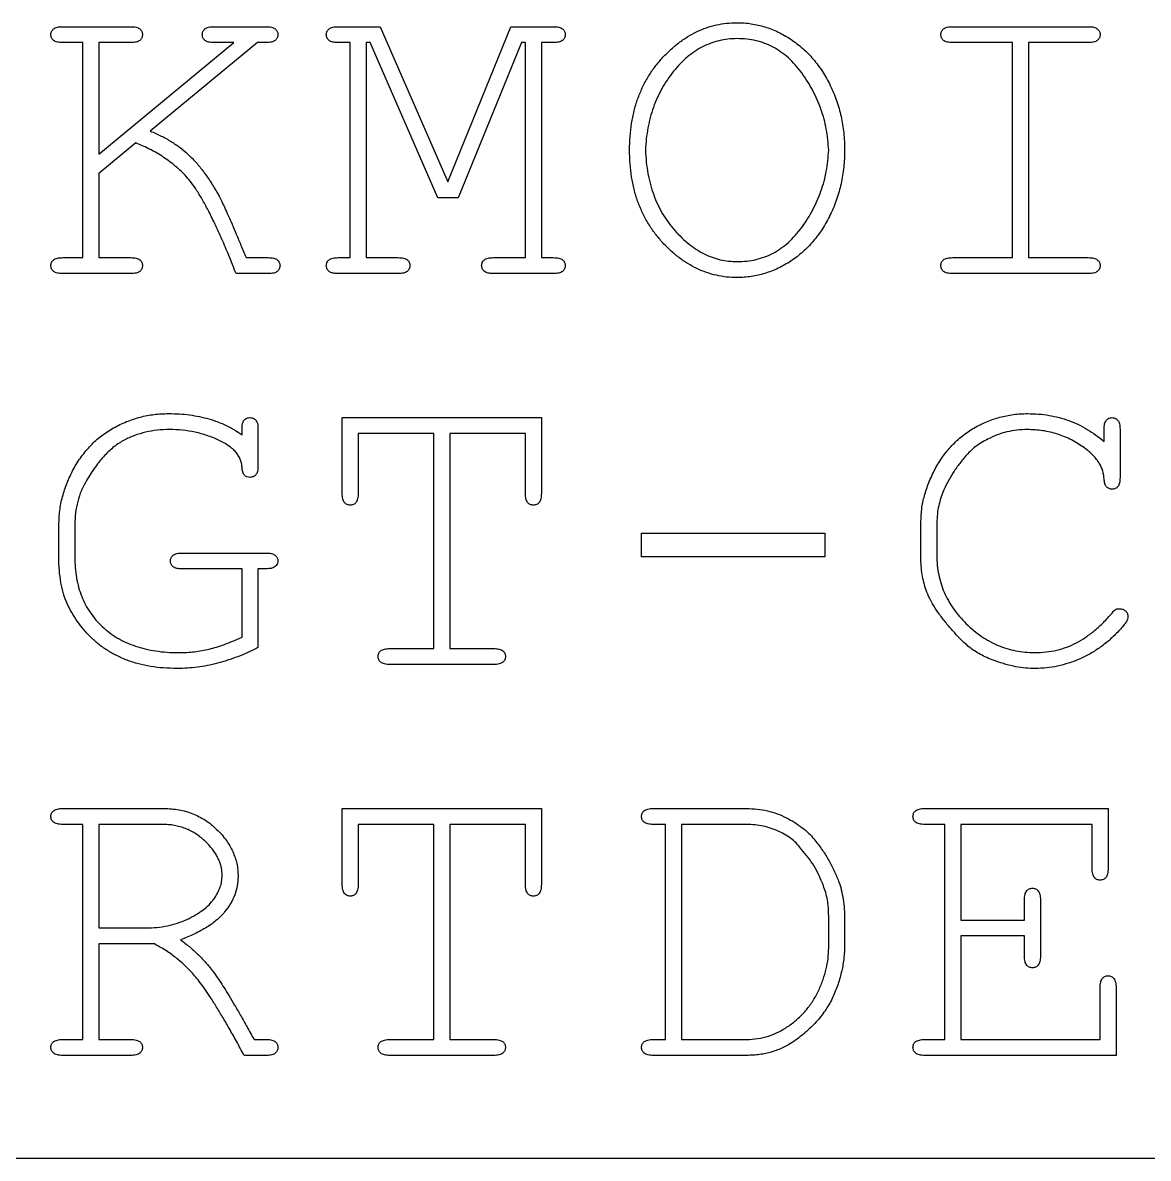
# Model space of a CAD drawing. Header units: millimetres. Extents: x -1 to 183, y -1 to 134.
# Drawn here: x 84.4 to 139.1, y -1 to 54.2 of the extents above; entities that cross this region are included whole.
import ezdxf

# ---------------------------------------------------------------- set-up
doc = ezdxf.new("R2010")
doc.units = ezdxf.units.MM

msp = doc.modelspace()

# ---------------------------------------------------------------- linework, layer by layer
at = {"color": 7, "linetype": 'Continuous', "lineweight": 25}
for p, q in [((86.335, 54), (89.626, 54)), ((93.69, 54), (96.206, 54)), ((99.719, 54), (101.755, 54)), ((101.755, 54), (105.042, 46.455)), ((105.042, 46.455), (108.111, 54)), ((108.111, 54), (110.171, 54)), ((129.584, 54), (136.165, 54)), ((87.303, 53.226), (86.335, 53.226)), ((87.303, 42.774), (87.303, 53.226)), ((88.077, 47.809), (94.64, 53.226)), ((88.077, 53.226), (88.077, 47.809)), ((89.626, 53.226), (88.077, 53.226)), ((95.798, 53.226), (90.584, 48.925)), ((94.64, 53.226), (93.69, 53.226)), ((96.206, 53.226), (95.798, 53.226)), ((100.3, 53.226), (99.719, 53.226)), ((100.3, 42.774), (100.3, 53.226)), ((101.074, 53.226), (101.074, 42.774)), ((101.268, 53.226), (101.074, 53.226)), ((104.558, 45.677), (101.268, 53.226)), ((108.623, 53.226), (105.55, 45.677)), ((108.816, 53.226), (108.623, 53.226)), ((108.816, 42.774), (108.816, 53.226)), ((109.59, 53.226), (109.59, 42.774)), ((110.171, 53.226), (109.59, 53.226)), ((132.487, 53.226), (129.584, 53.226)), ((132.487, 42.774), (132.487, 53.226)), ((133.261, 53.226), (133.261, 42.774)), ((136.165, 53.226), (133.261, 53.226)), ((89.886, 48.348), (88.077, 46.857)), ((88.077, 46.857), (88.077, 42.774)), ((105.55, 45.677), (104.558, 45.677)), ((86.335, 42.774), (87.303, 42.774)), ((88.077, 42.774), (89.626, 42.774)), ((95.239, 42.774), (96.309, 42.774)), ((99.719, 42.774), (100.3, 42.774)), ((101.074, 42.774), (102.623, 42.774)), ((107.268, 42.774), (108.816, 42.774)), ((109.59, 42.774), (110.171, 42.774)), ((129.584, 42.774), (132.487, 42.774)), ((133.261, 42.774), (136.165, 42.774)), ((89.626, 42), (86.335, 42)), ((96.309, 42), (94.755, 42)), ((102.623, 42), (99.719, 42)), ((110.171, 42), (107.268, 42)), ((136.165, 42), (129.584, 42)), ((99.913, 35), (109.59, 35)), ((99.913, 31.323), (99.913, 35)), ((109.59, 35), (109.59, 31.323)), ((95.819, 34.462), (95.819, 32.635)), ((100.687, 34.226), (100.687, 31.323)), ((104.365, 34.226), (100.687, 34.226)), ((104.365, 23.774), (104.365, 34.226)), ((105.139, 34.226), (105.139, 23.774)), ((108.816, 34.226), (105.139, 34.226)), ((108.816, 31.323), (108.816, 34.226)), ((136.939, 33.836), (136.939, 34.434)), ((137.713, 34.437), (137.713, 32.091)), ((128.035, 28.214), (128.035, 29.938)), ((86.142, 28.235), (86.142, 29.786)), ((86.916, 29.786), (86.916, 28.226)), ((114.458, 29.387), (123.361, 29.387)), ((114.458, 28.226), (114.458, 29.387)), ((123.361, 29.387), (123.361, 28.226)), ((128.81, 29.774), (128.81, 28.286)), ((92.142, 28.419), (96.206, 28.419)), ((123.361, 28.226), (114.458, 28.226)), ((95.045, 27.645), (92.142, 27.645)), ((95.045, 24.328), (95.045, 27.645)), ((95.819, 27.645), (95.819, 23.82)), ((102.235, 23.774), (104.365, 23.774)), ((105.139, 23.774), (107.268, 23.774)), ((107.268, 23), (102.235, 23)), ((86.335, 16), (91.253, 16)), ((99.913, 16), (109.59, 16)), ((99.913, 12.323), (99.913, 16)), ((109.59, 16), (109.59, 12.323)), ((115.039, 16), (119.563, 16)), ((128.229, 16), (137.132, 16)), ((137.132, 16), (137.132, 13.097)), ((87.303, 15.226), (86.335, 15.226)), ((87.303, 4.774), (87.303, 15.226)), ((88.077, 15.226), (88.077, 10.194)), ((91.171, 15.226), (88.077, 15.226)), ((100.687, 15.226), (100.687, 12.323)), ((104.365, 15.226), (100.687, 15.226)), ((104.365, 4.774), (104.365, 15.226)), ((105.139, 15.226), (105.139, 4.774)), ((108.816, 15.226), (105.139, 15.226)), ((108.816, 12.323), (108.816, 15.226)), ((115.619, 15.226), (115.039, 15.226)), ((115.619, 4.774), (115.619, 15.226)), ((119.563, 15.226), (116.394, 15.226)), ((116.394, 15.226), (116.394, 4.774)), ((129.197, 15.226), (128.229, 15.226)), ((129.197, 4.774), (129.197, 15.226)), ((129.971, 15.226), (129.971, 10.581)), ((136.358, 15.226), (129.971, 15.226)), ((136.358, 13.097), (136.358, 15.226)), ((133.068, 10.581), (133.068, 11.548)), ((133.842, 11.548), (133.842, 8.839)), ((123.555, 9.208), (123.555, 10.792)), ((124.329, 10.596), (124.329, 9.404)), ((129.971, 10.581), (133.068, 10.581)), ((88.077, 10.194), (90.37, 10.194)), ((88.077, 9.419), (88.077, 4.774)), ((90.787, 9.419), (88.077, 9.419)), ((129.971, 9.806), (129.971, 4.774)), ((133.068, 9.806), (129.971, 9.806)), ((133.068, 8.839), (133.068, 9.806)), ((136.745, 4.774), (136.745, 7.29)), ((137.519, 7.29), (137.519, 4)), ((86.335, 4.774), (87.303, 4.774)), ((88.077, 4.774), (89.626, 4.774)), ((95.626, 4.774), (96.246, 4.774)), ((102.235, 4.774), (104.365, 4.774)), ((105.139, 4.774), (107.268, 4.774)), ((115.039, 4.774), (115.619, 4.774)), ((116.394, 4.774), (119.563, 4.774)), ((128.229, 4.774), (129.197, 4.774)), ((129.971, 4.774), (136.745, 4.774)), ((89.626, 4), (86.335, 4)), ((96.24, 4), (95.148, 4)), ((107.268, 4), (102.235, 4)), ((119.563, 4), (115.039, 4)), ((137.519, 4), (128.229, 4)), ((-1, -1), (183, -1))]:
    msp.add_line(p, q, dxfattribs=at)
for points, knots in [([(113.877, 48), (113.881, 48.222), (113.889, 48.657), (113.969, 49.294), (114.087, 49.902), (114.259, 50.479), (114.486, 51.022), (114.755, 51.538), (115.077, 52.02), (115.444, 52.464), (115.844, 52.866), (116.261, 53.223), (116.697, 53.521), (117.147, 53.768), (117.616, 53.957), (118.097, 54.093), (118.595, 54.178), (118.933, 54.188), (119.103, 54.194)], [0, 0, 0, 0, 0.073899, 0.14489, 0.213356, 0.279944, 0.344963, 0.409079, 0.473226, 0.53761, 0.600987, 0.661719, 0.719912, 0.776842, 0.832258, 0.887728, 0.943189, 1, 1, 1, 1]), ([(119.103, 54.194), (119.219, 54.192), (119.449, 54.188), (119.791, 54.146), (120.126, 54.083), (120.457, 53.995), (120.782, 53.883), (121.1, 53.742), (121.415, 53.58), (121.719, 53.388), (122.014, 53.179), (122.294, 52.947), (122.557, 52.695), (122.807, 52.425), (123.038, 52.133), (123.254, 51.822), (123.455, 51.492), (123.634, 51.143), (123.798, 50.781), (123.939, 50.408), (124.062, 50.027), (124.156, 49.636), (124.237, 49.239), (124.291, 48.833), (124.321, 48.419), (124.326, 48.14), (124.329, 48)], [0, 0, 0, 0, 0.038635, 0.076492, 0.114422, 0.152292, 0.190305, 0.228794, 0.268138, 0.308106, 0.348541, 0.388607, 0.428979, 0.469611, 0.511192, 0.552919, 0.595702, 0.639551, 0.683733, 0.727943, 0.772329, 0.816954, 0.861795, 0.90719, 0.953311, 1, 1, 1, 1]), ([(85.755, 53.613), (85.761, 53.667), (85.773, 53.775), (85.866, 53.887), (85.97, 53.945), (86.074, 53.976), (86.197, 53.998), (86.287, 53.999), (86.335, 54)], [0, 0, 0, 0, 0.2042822, 0.4065661, 0.5219336, 0.6592799, 0.8153543, 1, 1, 1, 1]), ([(86.335, 53.226), (86.287, 53.226), (86.197, 53.227), (86.074, 53.25), (85.97, 53.281), (85.866, 53.339), (85.773, 53.451), (85.761, 53.559), (85.755, 53.613)], [0, 0, 0, 0, 0.184646, 0.34072, 0.478066, 0.593434, 0.795718, 1, 1, 1, 1]), ([(89.626, 54), (89.674, 53.999), (89.765, 53.998), (89.889, 53.977), (89.992, 53.944), (90.096, 53.887), (90.188, 53.775), (90.2, 53.667), (90.206, 53.613)], [0, 0, 0, 0, 0.1846207, 0.3444607, 0.4781372, 0.5934891, 0.7957455, 1, 1, 1, 1]), ([(90.206, 53.613), (90.2, 53.559), (90.188, 53.451), (90.096, 53.339), (89.992, 53.281), (89.889, 53.249), (89.765, 53.228), (89.674, 53.227), (89.626, 53.226)], [0, 0, 0, 0, 0.204255, 0.406511, 0.521863, 0.655539, 0.815379, 1, 1, 1, 1]), ([(93.11, 53.613), (93.116, 53.667), (93.128, 53.775), (93.221, 53.887), (93.324, 53.944), (93.427, 53.977), (93.551, 53.998), (93.642, 53.999), (93.69, 54)], [0, 0, 0, 0, 0.204255, 0.406511, 0.521863, 0.655539, 0.815379, 1, 1, 1, 1]), ([(93.69, 53.226), (93.642, 53.227), (93.551, 53.228), (93.427, 53.249), (93.324, 53.281), (93.221, 53.339), (93.128, 53.451), (93.116, 53.559), (93.11, 53.613)], [0, 0, 0, 0, 0.1846207, 0.3444607, 0.4781372, 0.5934891, 0.7957455, 1, 1, 1, 1]), ([(96.206, 54), (96.255, 53.999), (96.344, 53.998), (96.467, 53.977), (96.569, 53.945), (96.673, 53.886), (96.77, 53.776), (96.781, 53.667), (96.787, 53.613)], [0, 0, 0, 0, 0.184871, 0.341136, 0.474994, 0.590503, 0.795468, 1, 1, 1, 1]), ([(96.787, 53.613), (96.781, 53.559), (96.77, 53.45), (96.673, 53.34), (96.569, 53.281), (96.467, 53.249), (96.344, 53.228), (96.255, 53.226), (96.206, 53.226)], [0, 0, 0, 0, 0.204532, 0.409497, 0.525006, 0.658864, 0.815129, 1, 1, 1, 1]), ([(99.139, 53.613), (99.145, 53.667), (99.157, 53.775), (99.25, 53.887), (99.354, 53.945), (99.458, 53.976), (99.581, 53.998), (99.671, 53.999), (99.719, 54)], [0, 0, 0, 0, 0.204282, 0.406566, 0.521934, 0.65928, 0.815354, 1, 1, 1, 1]), ([(99.719, 53.226), (99.671, 53.226), (99.581, 53.227), (99.458, 53.25), (99.354, 53.281), (99.25, 53.339), (99.157, 53.451), (99.145, 53.559), (99.139, 53.613)], [0, 0, 0, 0, 0.184646, 0.34072, 0.478066, 0.593434, 0.795718, 1, 1, 1, 1]), ([(110.171, 54), (110.219, 53.999), (110.31, 53.998), (110.434, 53.977), (110.537, 53.944), (110.641, 53.887), (110.734, 53.775), (110.746, 53.667), (110.752, 53.613)], [0, 0, 0, 0, 0.1846207, 0.3444607, 0.4781372, 0.5934891, 0.7957455, 1, 1, 1, 1]), ([(110.752, 53.613), (110.746, 53.559), (110.734, 53.451), (110.641, 53.339), (110.537, 53.281), (110.434, 53.249), (110.31, 53.228), (110.219, 53.227), (110.171, 53.226)], [0, 0, 0, 0, 0.204255, 0.406511, 0.521863, 0.655539, 0.815379, 1, 1, 1, 1]), ([(129.003, 53.613), (129.009, 53.667), (129.021, 53.775), (129.114, 53.887), (129.219, 53.945), (129.322, 53.976), (129.446, 53.998), (129.535, 53.999), (129.584, 54)], [0, 0, 0, 0, 0.204282, 0.406566, 0.521934, 0.65928, 0.815354, 1, 1, 1, 1]), ([(129.584, 53.226), (129.535, 53.226), (129.446, 53.227), (129.322, 53.25), (129.219, 53.281), (129.114, 53.339), (129.021, 53.451), (129.009, 53.559), (129.003, 53.613)], [0, 0, 0, 0, 0.184646, 0.34072, 0.478066, 0.593434, 0.795718, 1, 1, 1, 1]), ([(136.165, 54), (136.213, 53.999), (136.303, 53.998), (136.425, 53.977), (136.527, 53.945), (136.631, 53.886), (136.728, 53.776), (136.739, 53.667), (136.745, 53.613)], [0, 0, 0, 0, 0.1848712, 0.3411362, 0.4749942, 0.5905026, 0.7954683, 1, 1, 1, 1]), ([(136.745, 53.613), (136.739, 53.559), (136.728, 53.45), (136.631, 53.34), (136.527, 53.281), (136.425, 53.249), (136.303, 53.228), (136.213, 53.226), (136.165, 53.226)], [0, 0, 0, 0, 0.204532, 0.409497, 0.525006, 0.658864, 0.815129, 1, 1, 1, 1]), ([(119.103, 53.419), (118.955, 53.415), (118.662, 53.407), (118.232, 53.328), (117.82, 53.203), (117.421, 53.031), (117.042, 52.804), (116.679, 52.529), (116.334, 52.203), (116.008, 51.833), (115.709, 51.429), (115.444, 51), (115.216, 50.552), (115.029, 50.08), (114.877, 49.589), (114.763, 49.077), (114.682, 48.546), (114.662, 48.184), (114.652, 48)], [0, 0, 0, 0, 0.057547, 0.113523, 0.168674, 0.224519, 0.281302, 0.339624, 0.400741, 0.464984, 0.530656, 0.59542, 0.660277, 0.725533, 0.791806, 0.859517, 0.928675, 1, 1, 1, 1]), ([(123.555, 48), (123.543, 48.173), (123.52, 48.514), (123.442, 49.018), (123.336, 49.51), (123.186, 49.988), (123.004, 50.452), (122.788, 50.902), (122.536, 51.338), (122.253, 51.757), (121.942, 52.145), (121.607, 52.488), (121.243, 52.773), (120.861, 53.014), (120.451, 53.195), (120.022, 53.327), (119.57, 53.403), (119.261, 53.414), (119.103, 53.419)], [0, 0, 0, 0, 0.067059, 0.132672, 0.197534, 0.26219, 0.326424, 0.390582, 0.455545, 0.521672, 0.586437, 0.648069, 0.70734, 0.76526, 0.822645, 0.880261, 0.938926, 1, 1, 1, 1]), ([(90.584, 48.925), (90.762, 48.849), (91.108, 48.7), (91.592, 48.431), (92.029, 48.135), (92.426, 47.804), (92.795, 47.427), (93.15, 46.993), (93.497, 46.497), (93.712, 46.137), (93.823, 45.95)], [0, 0, 0, 0, 0.129201, 0.251486, 0.368695, 0.480957, 0.596108, 0.719917, 0.854701, 1, 1, 1, 1]), ([(94.755, 42), (94.639, 42.292), (94.417, 42.852), (94.08, 43.645), (93.755, 44.358), (93.45, 44.99), (93.154, 45.539), (92.872, 46.006), (92.611, 46.397), (92.27, 46.801), (91.821, 47.223), (91.237, 47.665), (90.589, 48.046), (90.123, 48.246), (89.886, 48.348)], [0, 0, 0, 0, 0.113616, 0.217908, 0.312115, 0.396964, 0.472059, 0.537695, 0.594367, 0.642015, 0.728721, 0.816503, 0.906608, 1, 1, 1, 1]), ([(119.103, 41.806), (118.933, 41.811), (118.595, 41.821), (118.097, 41.907), (117.615, 42.042), (117.149, 42.237), (116.695, 42.477), (116.263, 42.781), (115.842, 43.134), (115.445, 43.539), (115.077, 43.986), (114.754, 44.468), (114.486, 44.984), (114.26, 45.526), (114.087, 46.102), (113.969, 46.708), (113.889, 47.344), (113.881, 47.778), (113.877, 48)], [0, 0, 0, 0, 0.056823, 0.112297, 0.167778, 0.223333, 0.280115, 0.338512, 0.399041, 0.462669, 0.527327, 0.591488, 0.655618, 0.720651, 0.786932, 0.855412, 0.926085, 1, 1, 1, 1]), ([(114.652, 48), (114.661, 47.805), (114.68, 47.423), (114.766, 46.865), (114.881, 46.333), (115.043, 45.83), (115.238, 45.354), (115.476, 44.905), (115.756, 44.485), (116.067, 44.093), (116.408, 43.744), (116.758, 43.431), (117.123, 43.171), (117.496, 42.953), (117.883, 42.785), (118.281, 42.667), (118.689, 42.595), (118.965, 42.586), (119.103, 42.581)], [0, 0, 0, 0, 0.0756348, 0.1483501, 0.2184544, 0.2865891, 0.3530299, 0.4180978, 0.4832737, 0.5483686, 0.611969, 0.6723662, 0.730092, 0.7856229, 0.8397371, 0.8931804, 0.9463412, 1, 1, 1, 1]), ([(119.103, 42.581), (119.261, 42.586), (119.57, 42.597), (120.022, 42.673), (120.452, 42.805), (120.86, 42.987), (121.244, 43.223), (121.607, 43.509), (121.941, 43.851), (122.254, 44.237), (122.536, 44.656), (122.788, 45.092), (123.005, 45.543), (123.184, 46.008), (123.337, 46.485), (123.442, 46.979), (123.52, 47.485), (123.543, 47.827), (123.555, 48)], [0, 0, 0, 0, 0.0610588, 0.1197095, 0.1773108, 0.234681, 0.2923816, 0.3516383, 0.4132548, 0.4776994, 0.5438106, 0.6087567, 0.6728986, 0.7374805, 0.8017471, 0.8669748, 0.9329577, 1, 1, 1, 1]), ([(124.329, 48), (124.326, 47.861), (124.32, 47.584), (124.291, 47.172), (124.236, 46.767), (124.162, 46.37), (124.059, 45.983), (123.944, 45.6), (123.799, 45.228), (123.638, 44.864), (123.456, 44.514), (123.261, 44.18), (123.046, 43.868), (122.811, 43.577), (122.564, 43.304), (122.299, 43.052), (122.018, 42.819), (121.723, 42.607), (121.415, 42.422), (121.102, 42.256), (120.783, 42.117), (120.456, 42.007), (120.127, 41.912), (119.79, 41.856), (119.449, 41.812), (119.219, 41.808), (119.103, 41.806)], [0, 0, 0, 0, 0.046343, 0.0921185, 0.1375034, 0.1822708, 0.2266426, 0.2709178, 0.3151178, 0.3595961, 0.4034352, 0.4463246, 0.4883179, 0.5296281, 0.5704982, 0.6108606, 0.6513902, 0.6918168, 0.731885, 0.7709234, 0.8097113, 0.8477156, 0.885665, 0.9235253, 0.9613737, 1, 1, 1, 1]), ([(93.823, 45.95), (93.859, 45.885), (93.94, 45.739), (94.067, 45.486), (94.213, 45.177), (94.38, 44.808), (94.567, 44.383), (94.773, 43.898), (94.998, 43.355), (95.156, 42.974), (95.239, 42.774)], [0, 0, 0, 0, 0.063423, 0.144303, 0.243475, 0.359039, 0.492963, 0.64412, 0.813666, 1, 1, 1, 1]), ([(85.755, 42.387), (85.761, 42.441), (85.773, 42.549), (85.866, 42.661), (85.97, 42.719), (86.074, 42.75), (86.197, 42.773), (86.287, 42.774), (86.335, 42.774)], [0, 0, 0, 0, 0.2042822, 0.4065661, 0.5219336, 0.6592799, 0.8153543, 1, 1, 1, 1]), ([(89.626, 42.774), (89.674, 42.773), (89.765, 42.772), (89.889, 42.751), (89.992, 42.719), (90.096, 42.661), (90.188, 42.549), (90.2, 42.441), (90.206, 42.387)], [0, 0, 0, 0, 0.1846207, 0.3444607, 0.4781372, 0.5934891, 0.7957455, 1, 1, 1, 1]), ([(96.309, 42.774), (96.359, 42.774), (96.45, 42.772), (96.575, 42.751), (96.678, 42.72), (96.779, 42.659), (96.872, 42.549), (96.884, 42.441), (96.89, 42.387)], [0, 0, 0, 0, 0.188361, 0.348117, 0.481723, 0.593703, 0.795853, 1, 1, 1, 1]), ([(99.139, 42.387), (99.145, 42.441), (99.157, 42.549), (99.25, 42.661), (99.354, 42.719), (99.458, 42.75), (99.581, 42.773), (99.671, 42.774), (99.719, 42.774)], [0, 0, 0, 0, 0.204282, 0.406566, 0.521934, 0.65928, 0.815354, 1, 1, 1, 1]), ([(102.623, 42.774), (102.671, 42.774), (102.761, 42.772), (102.884, 42.751), (102.986, 42.719), (103.09, 42.66), (103.186, 42.55), (103.197, 42.441), (103.203, 42.387)], [0, 0, 0, 0, 0.184871, 0.341136, 0.474994, 0.590503, 0.795468, 1, 1, 1, 1]), ([(106.687, 42.387), (106.693, 42.441), (106.705, 42.549), (106.798, 42.661), (106.902, 42.719), (107.005, 42.751), (107.129, 42.772), (107.219, 42.773), (107.268, 42.774)], [0, 0, 0, 0, 0.2042545, 0.4065109, 0.5218628, 0.6555393, 0.8153793, 1, 1, 1, 1]), ([(110.171, 42.774), (110.219, 42.773), (110.31, 42.772), (110.434, 42.751), (110.537, 42.719), (110.641, 42.661), (110.734, 42.549), (110.746, 42.441), (110.752, 42.387)], [0, 0, 0, 0, 0.1846207, 0.3444607, 0.4781372, 0.5934891, 0.7957455, 1, 1, 1, 1]), ([(129.003, 42.387), (129.009, 42.441), (129.021, 42.549), (129.114, 42.661), (129.219, 42.719), (129.322, 42.75), (129.446, 42.773), (129.535, 42.774), (129.584, 42.774)], [0, 0, 0, 0, 0.204282, 0.406566, 0.521934, 0.65928, 0.815354, 1, 1, 1, 1]), ([(136.165, 42.774), (136.213, 42.774), (136.303, 42.772), (136.425, 42.751), (136.527, 42.719), (136.631, 42.66), (136.728, 42.55), (136.739, 42.441), (136.745, 42.387)], [0, 0, 0, 0, 0.1848712, 0.3411362, 0.4749942, 0.5905026, 0.7954683, 1, 1, 1, 1]), ([(86.335, 42), (86.287, 42.001), (86.197, 42.001), (86.074, 42.024), (85.969, 42.054), (85.866, 42.118), (85.775, 42.229), (85.761, 42.335), (85.755, 42.387)], [0, 0, 0, 0, 0.185116, 0.341587, 0.479283, 0.596917, 0.802731, 1, 1, 1, 1]), ([(90.206, 42.387), (90.2, 42.335), (90.187, 42.229), (90.095, 42.118), (89.993, 42.055), (89.889, 42.023), (89.765, 42.002), (89.674, 42.001), (89.626, 42)], [0, 0, 0, 0, 0.197242, 0.403028, 0.520646, 0.654663, 0.81491, 1, 1, 1, 1]), ([(96.89, 42.387), (96.883, 42.335), (96.87, 42.229), (96.779, 42.119), (96.679, 42.054), (96.575, 42.023), (96.45, 42.002), (96.359, 42.001), (96.309, 42)], [0, 0, 0, 0, 0.1971265, 0.4027924, 0.51708, 0.6510181, 0.8111709, 1, 1, 1, 1]), ([(99.719, 42), (99.671, 42.001), (99.581, 42.001), (99.458, 42.024), (99.353, 42.054), (99.25, 42.118), (99.158, 42.229), (99.145, 42.335), (99.139, 42.387)], [0, 0, 0, 0, 0.185116, 0.341587, 0.479283, 0.596917, 0.802731, 1, 1, 1, 1]), ([(103.203, 42.387), (103.197, 42.335), (103.184, 42.228), (103.089, 42.118), (102.986, 42.055), (102.883, 42.024), (102.761, 42.002), (102.671, 42.001), (102.623, 42)], [0, 0, 0, 0, 0.197517, 0.405997, 0.523779, 0.657983, 0.814651, 1, 1, 1, 1]), ([(107.268, 42), (107.22, 42.001), (107.132, 42.002), (107.009, 42.024), (106.905, 42.054), (106.801, 42.118), (106.706, 42.228), (106.693, 42.335), (106.687, 42.387)], [0, 0, 0, 0, 0.181528, 0.338227, 0.476122, 0.593926, 0.802445, 1, 1, 1, 1]), ([(110.752, 42.387), (110.745, 42.335), (110.732, 42.229), (110.64, 42.118), (110.538, 42.055), (110.434, 42.023), (110.31, 42.002), (110.219, 42.001), (110.171, 42)], [0, 0, 0, 0, 0.197242, 0.403028, 0.520646, 0.654663, 0.81491, 1, 1, 1, 1]), ([(129.584, 42), (129.535, 42.001), (129.446, 42.001), (129.322, 42.024), (129.218, 42.054), (129.114, 42.118), (129.023, 42.229), (129.01, 42.335), (129.003, 42.387)], [0, 0, 0, 0, 0.185116, 0.341587, 0.479283, 0.596917, 0.802731, 1, 1, 1, 1]), ([(136.745, 42.387), (136.739, 42.335), (136.726, 42.228), (136.631, 42.118), (136.528, 42.055), (136.425, 42.024), (136.303, 42.002), (136.213, 42.001), (136.165, 42)], [0, 0, 0, 0, 0.197517, 0.405997, 0.523779, 0.657983, 0.814651, 1, 1, 1, 1]), ([(86.142, 29.786), (86.151, 30.017), (86.169, 30.479), (86.308, 31.163), (86.53, 31.839), (86.79, 32.383), (87.032, 32.807), (87.234, 33.108), (87.458, 33.385), (87.689, 33.651), (87.941, 33.894), (88.211, 34.114), (88.496, 34.317), (88.795, 34.502), (89.107, 34.664), (89.426, 34.807), (89.755, 34.924), (90.087, 35.026), (90.427, 35.1), (90.773, 35.156), (91.127, 35.185), (91.366, 35.191), (91.486, 35.194)], [0, 0, 0, 0, 0.081644, 0.163562, 0.246725, 0.333199, 0.376898, 0.419612, 0.461576, 0.503089, 0.544279, 0.585409, 0.626655, 0.668205, 0.70976, 0.751191, 0.79222, 0.833255, 0.874259, 0.915498, 0.957456, 1, 1, 1, 1]), ([(91.486, 35.194), (91.658, 35.191), (91.997, 35.186), (92.494, 35.137), (92.971, 35.054), (93.428, 34.944), (93.864, 34.798), (94.278, 34.618), (94.677, 34.413), (94.923, 34.245), (95.045, 34.162)], [0, 0, 0, 0, 0.137362, 0.26967, 0.397583, 0.522414, 0.643531, 0.763301, 0.882186, 1, 1, 1, 1]), ([(95.045, 34.162), (95.046, 34.236), (95.047, 34.367), (95.052, 34.539), (95.061, 34.661), (95.073, 34.762), (95.117, 34.852), (95.199, 34.93), (95.303, 34.991), (95.385, 34.997), (95.426, 35)], [0, 0, 0, 0, 0.210423, 0.374812, 0.490426, 0.563398, 0.662658, 0.768636, 0.883421, 1, 1, 1, 1]), ([(95.426, 35), (95.479, 34.995), (95.586, 34.984), (95.697, 34.895), (95.76, 34.799), (95.798, 34.704), (95.817, 34.59), (95.819, 34.506), (95.819, 34.462)], [0, 0, 0, 0, 0.209044, 0.421429, 0.53745, 0.667415, 0.822835, 1, 1, 1, 1]), ([(128.035, 29.938), (128.044, 30.148), (128.06, 30.574), (128.199, 31.214), (128.415, 31.86), (128.665, 32.39), (128.901, 32.807), (129.099, 33.104), (129.31, 33.384), (129.541, 33.643), (129.783, 33.888), (130.045, 34.109), (130.323, 34.31), (130.613, 34.496), (130.916, 34.658), (131.225, 34.804), (131.544, 34.921), (131.865, 35.023), (132.195, 35.096), (132.53, 35.157), (132.873, 35.185), (133.103, 35.191), (133.219, 35.194)], [0, 0, 0, 0, 0.077003, 0.156179, 0.23876, 0.32601, 0.370679, 0.414116, 0.456816, 0.499208, 0.540997, 0.582664, 0.624702, 0.666715, 0.708693, 0.750666, 0.791693, 0.833052, 0.873999, 0.915595, 0.957497, 1, 1, 1, 1]), ([(133.219, 35.194), (133.397, 35.19), (133.746, 35.182), (134.26, 35.116), (134.755, 35.011), (135.232, 34.862), (135.691, 34.673), (136.127, 34.433), (136.548, 34.159), (136.808, 33.944), (136.939, 33.836)], [0, 0, 0, 0, 0.131547, 0.258734, 0.383243, 0.506075, 0.628269, 0.750578, 0.874032, 1, 1, 1, 1]), ([(136.939, 34.434), (136.939, 34.481), (136.941, 34.568), (136.962, 34.689), (136.994, 34.789), (137.053, 34.889), (137.164, 34.982), (137.272, 34.994), (137.326, 35)], [0, 0, 0, 0, 0.1802618, 0.3392431, 0.4717196, 0.5858615, 0.791913, 1, 1, 1, 1]), ([(137.326, 35), (137.38, 34.994), (137.488, 34.982), (137.598, 34.889), (137.658, 34.789), (137.69, 34.689), (137.711, 34.57), (137.712, 34.484), (137.713, 34.437)], [0, 0, 0, 0, 0.208892, 0.415741, 0.530325, 0.663314, 0.819041, 1, 1, 1, 1]), ([(91.516, 34.419), (91.317, 34.413), (90.928, 34.401), (90.358, 34.3), (89.818, 34.142), (89.392, 33.951), (89.066, 33.762), (88.827, 33.588), (88.591, 33.385), (88.36, 33.153), (88.134, 32.892), (87.911, 32.602), (87.692, 32.283), (87.555, 32.056), (87.485, 31.94)], [0, 0, 0, 0, 0.119354, 0.233521, 0.345868, 0.456609, 0.512736, 0.571664, 0.633865, 0.698881, 0.767908, 0.84123, 0.918245, 1, 1, 1, 1]), ([(95.045, 32.59), (95.038, 32.656), (95.025, 32.787), (94.962, 32.978), (94.866, 33.157), (94.741, 33.33), (94.579, 33.489), (94.384, 33.639), (94.158, 33.779), (93.813, 33.956), (93.347, 34.139), (92.76, 34.305), (92.145, 34.399), (91.728, 34.413), (91.516, 34.419)], [0, 0, 0, 0, 0.046208, 0.092082, 0.139015, 0.187888, 0.240668, 0.29687, 0.359197, 0.426596, 0.566903, 0.708707, 0.85192, 1, 1, 1, 1]), ([(133.207, 34.419), (133.038, 34.413), (132.705, 34.401), (132.211, 34.314), (131.734, 34.166), (131.432, 34.025), (131.28, 33.954)], [0, 0, 0, 0, 0.252987, 0.500102, 0.748809, 1, 1, 1, 1]), ([(135.983, 33.524), (135.88, 33.595), (135.676, 33.736), (135.356, 33.922), (135.022, 34.072), (134.681, 34.202), (134.325, 34.296), (133.963, 34.372), (133.588, 34.409), (133.335, 34.416), (133.207, 34.419)], [0, 0, 0, 0, 0.126351, 0.250992, 0.37321, 0.496072, 0.619692, 0.744413, 0.870467, 1, 1, 1, 1]), ([(131.28, 33.954), (131.173, 33.896), (130.965, 33.784), (130.679, 33.586), (130.426, 33.369), (130.281, 33.207), (130.21, 33.128)], [0, 0, 0, 0, 0.2676339, 0.5215881, 0.7657482, 1, 1, 1, 1]), ([(130.21, 33.128), (130.097, 32.995), (129.873, 32.729), (129.583, 32.297), (129.318, 31.849), (129.175, 31.533), (129.103, 31.374)], [0, 0, 0, 0, 0.250871, 0.50063, 0.749234, 1, 1, 1, 1]), ([(136.939, 32.03), (136.931, 32.1), (136.917, 32.238), (136.864, 32.442), (136.785, 32.639), (136.678, 32.83), (136.542, 33.013), (136.382, 33.192), (136.194, 33.364), (136.055, 33.47), (135.983, 33.524)], [0, 0, 0, 0, 0.1146799, 0.2270026, 0.3423791, 0.4611543, 0.5837775, 0.7144849, 0.853285, 1, 1, 1, 1]), ([(95.426, 32.097), (95.377, 32.102), (95.278, 32.112), (95.17, 32.185), (95.109, 32.272), (95.074, 32.36), (95.054, 32.469), (95.048, 32.547), (95.045, 32.59)], [0, 0, 0, 0, 0.210347, 0.41821, 0.529365, 0.664544, 0.81828, 1, 1, 1, 1]), ([(95.819, 32.635), (95.819, 32.589), (95.817, 32.503), (95.797, 32.385), (95.761, 32.29), (95.699, 32.193), (95.583, 32.114), (95.479, 32.103), (95.426, 32.097)], [0, 0, 0, 0, 0.184337, 0.339031, 0.472115, 0.587594, 0.791932, 1, 1, 1, 1]), ([(137.326, 31.516), (137.276, 31.522), (137.175, 31.533), (137.073, 31.618), (137.009, 31.709), (136.975, 31.8), (136.95, 31.909), (136.943, 31.988), (136.939, 32.03)], [0, 0, 0, 0, 0.2070879, 0.4149067, 0.5332441, 0.6697143, 0.8213543, 1, 1, 1, 1]), ([(137.713, 32.091), (137.712, 32.042), (137.711, 31.953), (137.69, 31.83), (137.657, 31.728), (137.6, 31.624), (137.487, 31.535), (137.38, 31.522), (137.326, 31.516)], [0, 0, 0, 0, 0.185768, 0.34279, 0.477297, 0.593366, 0.794477, 1, 1, 1, 1]), ([(87.485, 31.94), (87.397, 31.778), (87.221, 31.455), (87.046, 30.926), (86.936, 30.366), (86.923, 29.982), (86.916, 29.786)], [0, 0, 0, 0, 0.243705, 0.489039, 0.739115, 1, 1, 1, 1]), ([(100.3, 30.742), (100.248, 30.748), (100.142, 30.762), (100.031, 30.853), (99.968, 30.956), (99.936, 31.06), (99.915, 31.184), (99.914, 31.274), (99.913, 31.323)], [0, 0, 0, 0, 0.197242, 0.403028, 0.520646, 0.654663, 0.81491, 1, 1, 1, 1]), ([(100.687, 31.323), (100.686, 31.274), (100.685, 31.184), (100.664, 31.06), (100.632, 30.957), (100.574, 30.853), (100.462, 30.76), (100.354, 30.748), (100.3, 30.742)], [0, 0, 0, 0, 0.184621, 0.344461, 0.478137, 0.593489, 0.795745, 1, 1, 1, 1]), ([(109.203, 30.742), (109.149, 30.748), (109.041, 30.76), (108.93, 30.853), (108.872, 30.957), (108.839, 31.06), (108.818, 31.184), (108.817, 31.274), (108.816, 31.323)], [0, 0, 0, 0, 0.204255, 0.406511, 0.521863, 0.655539, 0.815379, 1, 1, 1, 1]), ([(109.59, 31.323), (109.59, 31.274), (109.588, 31.184), (109.567, 31.06), (109.535, 30.957), (109.477, 30.853), (109.365, 30.76), (109.257, 30.748), (109.203, 30.742)], [0, 0, 0, 0, 0.184621, 0.344461, 0.478137, 0.593489, 0.795745, 1, 1, 1, 1]), ([(129.103, 31.374), (129.058, 31.253), (128.967, 31.007), (128.874, 30.617), (128.82, 30.203), (128.813, 29.92), (128.81, 29.774)], [0, 0, 0, 0, 0.23671, 0.480106, 0.733641, 1, 1, 1, 1]), ([(91.9, 22.806), (91.676, 22.811), (91.241, 22.819), (90.608, 22.896), (90.017, 23.021), (89.466, 23.197), (88.958, 23.419), (88.49, 23.683), (88.061, 23.985), (87.676, 24.33), (87.334, 24.704), (87.028, 25.099), (86.766, 25.518), (86.535, 25.96), (86.352, 26.446), (86.235, 26.992), (86.152, 27.593), (86.145, 28.015), (86.142, 28.235)], [0, 0, 0, 0, 0.075283, 0.14628, 0.213879, 0.278291, 0.340056, 0.399998, 0.458579, 0.516189, 0.573272, 0.628854, 0.684139, 0.739006, 0.796163, 0.858395, 0.926072, 1, 1, 1, 1]), ([(86.916, 28.226), (86.92, 28.052), (86.927, 27.713), (86.994, 27.218), (87.093, 26.75), (87.245, 26.312), (87.429, 25.897), (87.667, 25.515), (87.938, 25.155), (88.255, 24.828), (88.609, 24.536), (88.993, 24.277), (89.412, 24.061), (89.863, 23.886), (90.344, 23.746), (90.858, 23.653), (91.401, 23.588), (91.775, 23.583), (91.967, 23.581)], [0, 0, 0, 0, 0.067045, 0.131054, 0.192477, 0.251719, 0.309932, 0.367443, 0.425243, 0.483638, 0.54283, 0.60235, 0.662447, 0.724358, 0.788823, 0.855814, 0.925963, 1, 1, 1, 1]), ([(91.561, 28.032), (91.567, 28.087), (91.578, 28.194), (91.674, 28.302), (91.776, 28.365), (91.88, 28.395), (92.004, 28.418), (92.093, 28.419), (92.142, 28.419)], [0, 0, 0, 0, 0.204489, 0.403995, 0.52145, 0.658935, 0.815167, 1, 1, 1, 1]), ([(96.206, 28.419), (96.255, 28.419), (96.344, 28.418), (96.467, 28.396), (96.569, 28.364), (96.673, 28.305), (96.77, 28.195), (96.781, 28.087), (96.787, 28.032)], [0, 0, 0, 0, 0.1848712, 0.3411362, 0.4749942, 0.5905026, 0.7954683, 1, 1, 1, 1]), ([(131.686, 23.16), (131.566, 23.205), (131.334, 23.291), (131.011, 23.447), (130.718, 23.61), (130.446, 23.792), (130.179, 24.014), (129.895, 24.292), (129.586, 24.633), (129.255, 25.017), (128.938, 25.424), (128.666, 25.831), (128.449, 26.22), (128.286, 26.601), (128.175, 26.985), (128.093, 27.378), (128.043, 27.79), (128.038, 28.07), (128.035, 28.214)], [0, 0, 0, 0, 0.057974, 0.112232, 0.162651, 0.210133, 0.260538, 0.320426, 0.390077, 0.469616, 0.550554, 0.624189, 0.691592, 0.75272, 0.811953, 0.872731, 0.934959, 1, 1, 1, 1]), ([(128.81, 28.286), (128.813, 28.13), (128.82, 27.821), (128.894, 27.367), (129.005, 26.928), (129.159, 26.503), (129.365, 26.097), (129.609, 25.705), (129.904, 25.331), (130.235, 24.976), (130.597, 24.65), (130.976, 24.363), (131.372, 24.123), (131.782, 23.925), (132.207, 23.769), (132.647, 23.662), (133.101, 23.591), (133.408, 23.584), (133.564, 23.581)], [0, 0, 0, 0, 0.063358, 0.124922, 0.186029, 0.246488, 0.307665, 0.369865, 0.433578, 0.500029, 0.56653, 0.630395, 0.692513, 0.753697, 0.81454, 0.875547, 0.93705, 1, 1, 1, 1]), ([(92.142, 27.645), (92.093, 27.646), (92.004, 27.647), (91.88, 27.669), (91.777, 27.7), (91.672, 27.759), (91.579, 27.87), (91.567, 27.978), (91.561, 28.032)], [0, 0, 0, 0, 0.184646, 0.34072, 0.478066, 0.593434, 0.795718, 1, 1, 1, 1]), ([(96.787, 28.032), (96.783, 27.993), (96.775, 27.91), (96.701, 27.804), (96.605, 27.726), (96.506, 27.671), (96.391, 27.662), (96.251, 27.652), (96.054, 27.647), (95.904, 27.646), (95.819, 27.645)], [0, 0, 0, 0, 0.100217, 0.211018, 0.319611, 0.42053, 0.49389, 0.613451, 0.782118, 1, 1, 1, 1]), ([(133.564, 23.581), (133.749, 23.586), (134.11, 23.598), (134.638, 23.687), (135.135, 23.835), (135.605, 24.049), (136.056, 24.321), (136.494, 24.656), (136.923, 25.048), (137.189, 25.345), (137.326, 25.498)], [0, 0, 0, 0, 0.126776, 0.248116, 0.365853, 0.481953, 0.601415, 0.726344, 0.859517, 1, 1, 1, 1]), ([(137.326, 25.498), (137.346, 25.531), (137.385, 25.593), (137.47, 25.661), (137.566, 25.705), (137.635, 25.708), (137.671, 25.71)], [0, 0, 0, 0, 0.270048, 0.517469, 0.74974, 1, 1, 1, 1]), ([(137.671, 25.71), (137.73, 25.705), (137.844, 25.697), (137.987, 25.61), (138.083, 25.481), (138.094, 25.378), (138.1, 25.326)], [0, 0, 0, 0, 0.276361, 0.523455, 0.759913, 1, 1, 1, 1]), ([(138.1, 25.326), (138.093, 25.283), (138.077, 25.179), (137.981, 25.021), (137.84, 24.833), (137.721, 24.705), (137.655, 24.633)], [0, 0, 0, 0, 0.155387, 0.37223, 0.65151, 1, 1, 1, 1]), ([(91.967, 23.581), (92.098, 23.582), (92.355, 23.584), (92.734, 23.62), (93.098, 23.67), (93.454, 23.744), (93.817, 23.847), (94.202, 23.979), (94.616, 24.138), (94.898, 24.263), (95.045, 24.328)], [0, 0, 0, 0, 0.123056, 0.241805, 0.356499, 0.467672, 0.583624, 0.71051, 0.849521, 1, 1, 1, 1]), ([(137.655, 24.633), (137.512, 24.488), (137.23, 24.202), (136.762, 23.831), (136.269, 23.515), (135.751, 23.258), (135.22, 23.061), (134.684, 22.912), (134.143, 22.826), (133.781, 22.813), (133.6, 22.806)], [0, 0, 0, 0, 0.1337546, 0.2631667, 0.3910353, 0.5173224, 0.6416305, 0.7622748, 0.8814382, 1, 1, 1, 1]), ([(95.819, 23.82), (95.656, 23.739), (95.333, 23.581), (94.841, 23.374), (94.348, 23.204), (93.858, 23.056), (93.368, 22.944), (92.878, 22.866), (92.389, 22.815), (92.062, 22.809), (91.9, 22.806)], [0, 0, 0, 0, 0.133738, 0.26377, 0.39157, 0.51662, 0.639604, 0.760305, 0.880786, 1, 1, 1, 1]), ([(101.655, 23.387), (101.661, 23.441), (101.673, 23.549), (101.766, 23.661), (101.87, 23.719), (101.974, 23.75), (102.097, 23.773), (102.187, 23.774), (102.235, 23.774)], [0, 0, 0, 0, 0.204282, 0.406566, 0.521934, 0.65928, 0.815354, 1, 1, 1, 1]), ([(107.268, 23.774), (107.316, 23.774), (107.406, 23.772), (107.529, 23.751), (107.631, 23.719), (107.735, 23.66), (107.831, 23.55), (107.843, 23.441), (107.848, 23.387)], [0, 0, 0, 0, 0.1848712, 0.3411362, 0.4749942, 0.5905026, 0.7954683, 1, 1, 1, 1]), ([(102.235, 23), (102.187, 23.001), (102.097, 23.001), (101.974, 23.024), (101.869, 23.054), (101.766, 23.118), (101.675, 23.229), (101.661, 23.335), (101.655, 23.387)], [0, 0, 0, 0, 0.185116, 0.341587, 0.479283, 0.596917, 0.802731, 1, 1, 1, 1]), ([(107.848, 23.387), (107.842, 23.335), (107.829, 23.228), (107.734, 23.118), (107.632, 23.055), (107.529, 23.024), (107.406, 23.002), (107.316, 23.001), (107.268, 23)], [0, 0, 0, 0, 0.197517, 0.405997, 0.523779, 0.657983, 0.814651, 1, 1, 1, 1]), ([(133.6, 22.806), (133.443, 22.81), (133.124, 22.818), (132.645, 22.888), (132.163, 22.999), (131.846, 23.106), (131.686, 23.16)], [0, 0, 0, 0, 0.241407, 0.48802, 0.74039, 1, 1, 1, 1]), ([(85.755, 15.613), (85.761, 15.667), (85.773, 15.775), (85.866, 15.887), (85.97, 15.945), (86.074, 15.976), (86.197, 15.998), (86.287, 15.999), (86.335, 16)], [0, 0, 0, 0, 0.204282, 0.406566, 0.521934, 0.65928, 0.815354, 1, 1, 1, 1]), ([(86.335, 15.226), (86.287, 15.226), (86.197, 15.227), (86.074, 15.25), (85.97, 15.281), (85.866, 15.339), (85.773, 15.451), (85.761, 15.559), (85.755, 15.613)], [0, 0, 0, 0, 0.184646, 0.34072, 0.478066, 0.593434, 0.795718, 1, 1, 1, 1]), ([(91.253, 16), (91.377, 15.997), (91.621, 15.993), (91.979, 15.942), (92.324, 15.864), (92.653, 15.752), (92.967, 15.609), (93.266, 15.435), (93.551, 15.23), (93.813, 14.99), (94.057, 14.737), (94.269, 14.47), (94.451, 14.197), (94.595, 13.911), (94.712, 13.62), (94.794, 13.32), (94.844, 13.012), (94.849, 12.803), (94.852, 12.698)], [0, 0, 0, 0, 0.0687952, 0.1353428, 0.2001428, 0.2644711, 0.3277421, 0.3910994, 0.4559355, 0.522024, 0.5876406, 0.6504806, 0.7106212, 0.7696056, 0.8273052, 0.884113, 0.9418126, 1, 1, 1, 1]), ([(114.458, 15.613), (114.464, 15.667), (114.476, 15.775), (114.569, 15.887), (114.674, 15.945), (114.777, 15.976), (114.901, 15.998), (114.99, 15.999), (115.039, 16)], [0, 0, 0, 0, 0.204282, 0.406566, 0.521934, 0.65928, 0.815354, 1, 1, 1, 1]), ([(115.039, 15.226), (114.99, 15.226), (114.901, 15.227), (114.777, 15.25), (114.674, 15.281), (114.569, 15.339), (114.476, 15.451), (114.464, 15.559), (114.458, 15.613)], [0, 0, 0, 0, 0.1846457, 0.3407201, 0.4780664, 0.5934339, 0.7957178, 1, 1, 1, 1]), ([(119.563, 16), (119.737, 15.995), (120.078, 15.986), (120.578, 15.898), (121.053, 15.756), (121.497, 15.559), (121.903, 15.327), (122.269, 15.082), (122.581, 14.816), (122.754, 14.619), (122.838, 14.524)], [0, 0, 0, 0, 0.140626, 0.2764656, 0.4094911, 0.5414701, 0.6690731, 0.7877405, 0.8977317, 1, 1, 1, 1]), ([(127.648, 15.613), (127.654, 15.667), (127.666, 15.775), (127.759, 15.887), (127.864, 15.945), (127.967, 15.976), (128.091, 15.998), (128.181, 15.999), (128.229, 16)], [0, 0, 0, 0, 0.204282, 0.406566, 0.521934, 0.65928, 0.815354, 1, 1, 1, 1]), ([(128.229, 15.226), (128.181, 15.226), (128.091, 15.227), (127.967, 15.25), (127.864, 15.281), (127.759, 15.339), (127.666, 15.451), (127.654, 15.559), (127.648, 15.613)], [0, 0, 0, 0, 0.184646, 0.34072, 0.478066, 0.593434, 0.795718, 1, 1, 1, 1]), ([(94.077, 12.752), (94.075, 12.825), (94.071, 12.971), (94.03, 13.189), (93.962, 13.404), (93.868, 13.615), (93.749, 13.825), (93.603, 14.031), (93.429, 14.234), (93.232, 14.431), (93.017, 14.617), (92.788, 14.781), (92.546, 14.918), (92.294, 15.031), (92.03, 15.119), (91.753, 15.183), (91.465, 15.219), (91.27, 15.223), (91.171, 15.226)], [0, 0, 0, 0, 0.051954, 0.104667, 0.157532, 0.212689, 0.269793, 0.329762, 0.393139, 0.460386, 0.528842, 0.596013, 0.661516, 0.726988, 0.79306, 0.860346, 0.929335, 1, 1, 1, 1]), ([(122.236, 14.004), (122.169, 14.093), (122.034, 14.274), (121.772, 14.507), (121.472, 14.716), (121.132, 14.894), (120.765, 15.043), (120.377, 15.148), (119.974, 15.214), (119.701, 15.222), (119.563, 15.226)], [0, 0, 0, 0, 0.109402, 0.222467, 0.342202, 0.469149, 0.5996, 0.731267, 0.863888, 1, 1, 1, 1]), ([(122.838, 14.524), (122.965, 14.361), (123.215, 14.039), (123.538, 13.527), (123.816, 13.004), (123.965, 12.641), (124.039, 12.462)], [0, 0, 0, 0, 0.258747, 0.510148, 0.756871, 1, 1, 1, 1]), ([(123.295, 12.244), (123.23, 12.411), (123.102, 12.739), (122.852, 13.198), (122.571, 13.625), (122.347, 13.878), (122.236, 14.004)], [0, 0, 0, 0, 0.259716, 0.510384, 0.757067, 1, 1, 1, 1]), ([(90.37, 10.194), (90.549, 10.199), (90.903, 10.209), (91.419, 10.29), (91.909, 10.419), (92.366, 10.599), (92.776, 10.819), (93.139, 11.053), (93.438, 11.31), (93.674, 11.586), (93.855, 11.872), (93.982, 12.162), (94.064, 12.456), (94.073, 12.654), (94.077, 12.752)], [0, 0, 0, 0, 0.108852, 0.213887, 0.315665, 0.415469, 0.510819, 0.597209, 0.67644, 0.748779, 0.816562, 0.880559, 0.940556, 1, 1, 1, 1]), ([(94.852, 12.698), (94.843, 12.547), (94.826, 12.244), (94.699, 11.797), (94.489, 11.368), (94.252, 11.026), (94.016, 10.769), (93.814, 10.578), (93.585, 10.395), (93.328, 10.224), (93.045, 10.061), (92.739, 9.903), (92.406, 9.755), (92.172, 9.667), (92.051, 9.622)], [0, 0, 0, 0, 0.101821, 0.20416, 0.310665, 0.423535, 0.48326, 0.545832, 0.611179, 0.68081, 0.753977, 0.831267, 0.913198, 1, 1, 1, 1]), ([(136.745, 12.516), (136.691, 12.522), (136.583, 12.534), (136.472, 12.627), (136.413, 12.732), (136.382, 12.835), (136.36, 12.959), (136.359, 13.048), (136.358, 13.097)], [0, 0, 0, 0, 0.2042822, 0.4065661, 0.5219336, 0.6592799, 0.8153543, 1, 1, 1, 1]), ([(137.132, 13.097), (137.132, 13.048), (137.131, 12.959), (137.108, 12.835), (137.077, 12.732), (137.019, 12.627), (136.907, 12.534), (136.799, 12.522), (136.745, 12.516)], [0, 0, 0, 0, 0.1846457, 0.3407201, 0.4780664, 0.5934339, 0.7957178, 1, 1, 1, 1]), ([(100.3, 11.742), (100.248, 11.748), (100.142, 11.762), (100.031, 11.853), (99.968, 11.956), (99.936, 12.06), (99.915, 12.184), (99.914, 12.274), (99.913, 12.323)], [0, 0, 0, 0, 0.197242, 0.403028, 0.520646, 0.654663, 0.81491, 1, 1, 1, 1]), ([(100.687, 12.323), (100.686, 12.274), (100.685, 12.184), (100.664, 12.06), (100.632, 11.957), (100.574, 11.853), (100.462, 11.76), (100.354, 11.748), (100.3, 11.742)], [0, 0, 0, 0, 0.184621, 0.344461, 0.478137, 0.593489, 0.795745, 1, 1, 1, 1]), ([(109.203, 11.742), (109.149, 11.748), (109.041, 11.76), (108.93, 11.853), (108.872, 11.957), (108.839, 12.06), (108.818, 12.184), (108.817, 12.274), (108.816, 12.323)], [0, 0, 0, 0, 0.204255, 0.406511, 0.521863, 0.655539, 0.815379, 1, 1, 1, 1]), ([(109.59, 12.323), (109.59, 12.274), (109.588, 12.184), (109.567, 12.06), (109.535, 11.957), (109.477, 11.853), (109.365, 11.76), (109.257, 11.748), (109.203, 11.742)], [0, 0, 0, 0, 0.1846207, 0.3444607, 0.4781372, 0.5934891, 0.7957455, 1, 1, 1, 1]), ([(123.555, 10.792), (123.552, 10.925), (123.547, 11.183), (123.498, 11.559), (123.419, 11.913), (123.336, 12.135), (123.295, 12.244)], [0, 0, 0, 0, 0.267183, 0.522, 0.764736, 1, 1, 1, 1]), ([(124.039, 12.462), (124.084, 12.325), (124.178, 12.044), (124.263, 11.592), (124.32, 11.105), (124.326, 10.769), (124.329, 10.596)], [0, 0, 0, 0, 0.226854, 0.469092, 0.725704, 1, 1, 1, 1]), ([(133.068, 11.548), (133.068, 11.597), (133.069, 11.686), (133.091, 11.809), (133.123, 11.912), (133.186, 12.015), (133.297, 12.111), (133.407, 12.123), (133.461, 12.129)], [0, 0, 0, 0, 0.1839612, 0.339457, 0.472656, 0.5895564, 0.7964751, 1, 1, 1, 1]), ([(133.461, 12.129), (133.513, 12.123), (133.62, 12.111), (133.724, 12.013), (133.787, 11.912), (133.818, 11.809), (133.84, 11.686), (133.841, 11.597), (133.842, 11.548)], [0, 0, 0, 0, 0.198697, 0.402448, 0.520934, 0.655939, 0.813544, 1, 1, 1, 1]), ([(95.148, 4), (95.022, 4.231), (94.781, 4.674), (94.428, 5.309), (94.092, 5.881), (93.782, 6.397), (93.492, 6.85), (93.226, 7.246), (92.98, 7.581), (92.683, 7.948), (92.309, 8.34), (91.836, 8.758), (91.329, 9.121), (90.968, 9.32), (90.787, 9.419)], [0, 0, 0, 0, 0.111552, 0.213965, 0.308052, 0.39304, 0.469187, 0.536309, 0.595316, 0.645467, 0.736201, 0.824973, 0.912652, 1, 1, 1, 1]), ([(92.051, 9.622), (92.197, 9.512), (92.487, 9.295), (92.884, 8.933), (93.253, 8.554), (93.539, 8.21), (93.77, 7.9), (93.961, 7.61), (94.185, 7.272), (94.423, 6.874), (94.694, 6.428), (94.983, 5.925), (95.298, 5.368), (95.513, 4.978), (95.626, 4.774)], [0, 0, 0, 0, 0.0900498, 0.1784564, 0.2649975, 0.3511717, 0.3988278, 0.4558085, 0.5223118, 0.5986675, 0.6845757, 0.7799658, 0.8851044, 1, 1, 1, 1]), ([(124.329, 9.404), (124.322, 9.185), (124.308, 8.748), (124.197, 8.098), (124.019, 7.458), (123.81, 6.938), (123.608, 6.531), (123.426, 6.237), (123.225, 5.951), (123.001, 5.672), (122.746, 5.411), (122.476, 5.152), (122.175, 4.908), (121.963, 4.755), (121.855, 4.677)], [0, 0, 0, 0, 0.1181743, 0.2355464, 0.3546788, 0.4759462, 0.5374695, 0.5992038, 0.6624147, 0.7261914, 0.7915728, 0.858886, 0.9284394, 1, 1, 1, 1]), ([(119.563, 4.774), (119.745, 4.782), (120.107, 4.798), (120.638, 4.933), (121.151, 5.141), (121.635, 5.438), (122.082, 5.794), (122.478, 6.204), (122.812, 6.664), (123.079, 7.165), (123.288, 7.684), (123.44, 8.199), (123.537, 8.706), (123.549, 9.042), (123.555, 9.208)], [0, 0, 0, 0, 0.0828865, 0.1646169, 0.2479965, 0.3342891, 0.421833, 0.5078749, 0.5930006, 0.6800943, 0.7657729, 0.8471246, 0.9245687, 1, 1, 1, 1]), ([(133.461, 8.258), (133.407, 8.264), (133.298, 8.276), (133.186, 8.369), (133.122, 8.473), (133.092, 8.577), (133.069, 8.701), (133.068, 8.79), (133.068, 8.839)], [0, 0, 0, 0, 0.203271, 0.407546, 0.524301, 0.660967, 0.816269, 1, 1, 1, 1]), ([(133.842, 8.839), (133.841, 8.79), (133.84, 8.701), (133.818, 8.577), (133.788, 8.473), (133.725, 8.371), (133.619, 8.276), (133.513, 8.264), (133.461, 8.258)], [0, 0, 0, 0, 0.186233, 0.34365, 0.482177, 0.600522, 0.80154, 1, 1, 1, 1]), ([(136.745, 7.29), (136.746, 7.339), (136.747, 7.428), (136.769, 7.551), (136.801, 7.653), (136.859, 7.757), (136.969, 7.854), (137.078, 7.865), (137.132, 7.871)], [0, 0, 0, 0, 0.184871, 0.341136, 0.474994, 0.590503, 0.795468, 1, 1, 1, 1]), ([(137.132, 7.871), (137.187, 7.865), (137.295, 7.854), (137.405, 7.757), (137.464, 7.653), (137.496, 7.551), (137.518, 7.428), (137.519, 7.339), (137.519, 7.29)], [0, 0, 0, 0, 0.204532, 0.409497, 0.525006, 0.658864, 0.815129, 1, 1, 1, 1]), ([(85.755, 4.387), (85.761, 4.441), (85.773, 4.549), (85.866, 4.661), (85.97, 4.719), (86.074, 4.75), (86.197, 4.773), (86.287, 4.774), (86.335, 4.774)], [0, 0, 0, 0, 0.204282, 0.406566, 0.521934, 0.65928, 0.815354, 1, 1, 1, 1]), ([(89.626, 4.774), (89.674, 4.773), (89.765, 4.772), (89.889, 4.751), (89.992, 4.719), (90.096, 4.661), (90.188, 4.549), (90.2, 4.441), (90.206, 4.387)], [0, 0, 0, 0, 0.184621, 0.344461, 0.478137, 0.593489, 0.795745, 1, 1, 1, 1]), ([(96.246, 4.774), (96.291, 4.774), (96.375, 4.773), (96.49, 4.75), (96.585, 4.719), (96.682, 4.659), (96.773, 4.549), (96.782, 4.441), (96.787, 4.387)], [0, 0, 0, 0, 0.1810039, 0.3323199, 0.4644983, 0.5782252, 0.7872175, 1, 1, 1, 1]), ([(101.655, 4.387), (101.661, 4.441), (101.673, 4.549), (101.766, 4.661), (101.87, 4.719), (101.974, 4.75), (102.097, 4.773), (102.187, 4.774), (102.235, 4.774)], [0, 0, 0, 0, 0.204282, 0.406566, 0.521934, 0.65928, 0.815354, 1, 1, 1, 1]), ([(107.268, 4.774), (107.316, 4.774), (107.406, 4.772), (107.529, 4.751), (107.631, 4.719), (107.735, 4.66), (107.831, 4.55), (107.843, 4.441), (107.848, 4.387)], [0, 0, 0, 0, 0.1848712, 0.3411362, 0.4749942, 0.5905026, 0.7954683, 1, 1, 1, 1]), ([(114.458, 4.387), (114.464, 4.441), (114.476, 4.549), (114.569, 4.661), (114.674, 4.719), (114.777, 4.75), (114.901, 4.773), (114.99, 4.774), (115.039, 4.774)], [0, 0, 0, 0, 0.204282, 0.406566, 0.521934, 0.65928, 0.815354, 1, 1, 1, 1]), ([(121.855, 4.677), (121.772, 4.624), (121.606, 4.516), (121.344, 4.377), (121.069, 4.263), (120.789, 4.164), (120.495, 4.094), (120.194, 4.037), (119.881, 4.008), (119.67, 4.003), (119.563, 4)], [0, 0, 0, 0, 0.122045, 0.2446739, 0.3664068, 0.4889596, 0.612264, 0.7388737, 0.8678225, 1, 1, 1, 1]), ([(127.648, 4.387), (127.654, 4.441), (127.666, 4.549), (127.759, 4.661), (127.864, 4.719), (127.967, 4.75), (128.091, 4.773), (128.181, 4.774), (128.229, 4.774)], [0, 0, 0, 0, 0.204282, 0.406566, 0.521934, 0.65928, 0.815354, 1, 1, 1, 1]), ([(86.335, 4), (86.287, 4.001), (86.197, 4.001), (86.074, 4.024), (85.969, 4.054), (85.866, 4.118), (85.775, 4.229), (85.761, 4.335), (85.755, 4.387)], [0, 0, 0, 0, 0.185116, 0.341587, 0.479283, 0.596917, 0.802731, 1, 1, 1, 1]), ([(90.206, 4.387), (90.2, 4.335), (90.187, 4.229), (90.095, 4.118), (89.993, 4.055), (89.889, 4.023), (89.765, 4.002), (89.674, 4.001), (89.626, 4)], [0, 0, 0, 0, 0.197242, 0.403028, 0.520646, 0.654663, 0.81491, 1, 1, 1, 1]), ([(96.787, 4.387), (96.782, 4.335), (96.771, 4.229), (96.682, 4.12), (96.585, 4.054), (96.486, 4.024), (96.37, 4.002), (96.285, 4.001), (96.24, 4)], [0, 0, 0, 0, 0.203832, 0.414905, 0.53021, 0.665476, 0.819936, 1, 1, 1, 1]), ([(102.235, 4), (102.187, 4.001), (102.097, 4.001), (101.974, 4.024), (101.869, 4.054), (101.766, 4.118), (101.675, 4.229), (101.661, 4.335), (101.655, 4.387)], [0, 0, 0, 0, 0.185116, 0.341587, 0.479283, 0.596917, 0.802731, 1, 1, 1, 1]), ([(107.848, 4.387), (107.842, 4.335), (107.829, 4.228), (107.734, 4.118), (107.632, 4.055), (107.529, 4.024), (107.406, 4.002), (107.316, 4.001), (107.268, 4)], [0, 0, 0, 0, 0.197517, 0.405997, 0.523779, 0.657983, 0.814651, 1, 1, 1, 1]), ([(115.039, 4), (114.99, 4.001), (114.901, 4.001), (114.777, 4.024), (114.673, 4.054), (114.569, 4.118), (114.478, 4.229), (114.465, 4.335), (114.458, 4.387)], [0, 0, 0, 0, 0.185116, 0.341587, 0.479283, 0.596917, 0.802731, 1, 1, 1, 1]), ([(128.229, 4), (128.18, 4.001), (128.091, 4.001), (127.967, 4.024), (127.863, 4.054), (127.76, 4.118), (127.668, 4.229), (127.655, 4.335), (127.648, 4.387)], [0, 0, 0, 0, 0.1851155, 0.341587, 0.4792827, 0.5969167, 0.8027312, 1, 1, 1, 1])]:
    msp.add_open_spline(points, degree=3, knots=knots, dxfattribs=at)

doc.saveas('drawing.dxf')
